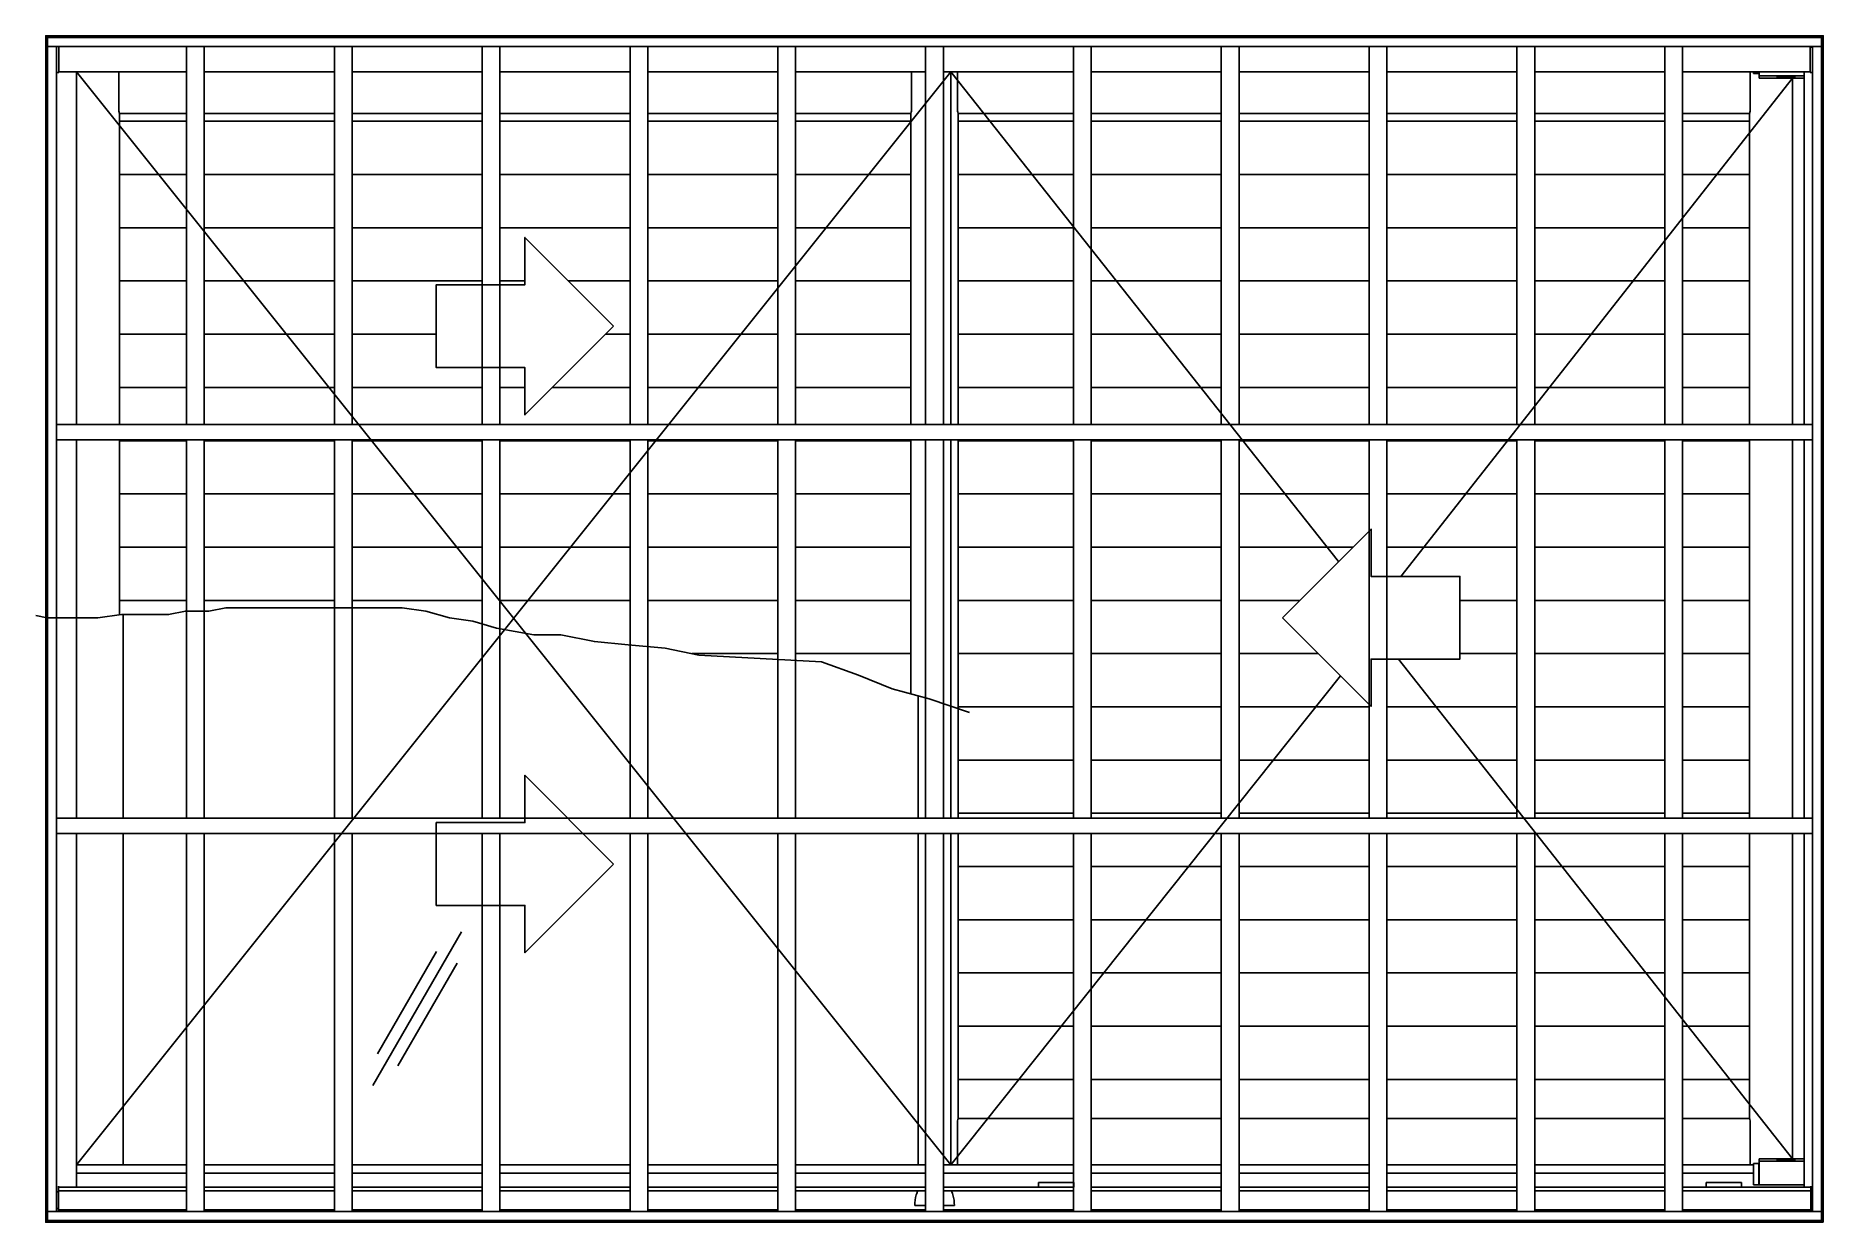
# Model space of a CAD drawing. Header units: millimetres. Extents: x 434.99 to 436.51, y 1059.76 to 1060.77.
import ezdxf

# ---------------------------------------------------------------- set-up
doc = ezdxf.new("R2010")
doc.units = ezdxf.units.MM
doc.header["$LTSCALE"] = 0.5
doc.layers.add('Gravia_Janelas', color=1, linetype='Continuous')

msp = doc.modelspace()

# ---------------------------------------------------------------- linework, layer by layer
at = {"layer": 'Gravia_Janelas'}
for p, q in [((436.5039, 1060.767), (435.0024, 1060.767)), ((435.0024, 1060.767), (435.0024, 1059.7731)), ((435.0024, 1060.7579), (435.0025, 1060.7579)), ((435.0032, 1060.7579), (435.0025, 1060.7579)), ((435.0032, 1060.7579), (435.0035, 1060.7579)), ((435.0039, 1060.7579), (435.0035, 1060.7579)), ((435.0039, 1060.7669), (435.0039, 1060.767)), ((435.0039, 1060.7669), (435.0039, 1060.7662)), ((435.0039, 1060.7659), (435.0039, 1060.7662)), ((435.0039, 1060.7659), (435.0039, 1060.7655)), ((435.0039, 1060.7655), (435.0039, 1059.7655)), ((435.0039, 1060.7655), (435.0043, 1060.7655)), ((435.0039, 1060.7651), (435.0039, 1060.7655)), ((436.5039, 1060.7655), (435.0039, 1060.7655)), ((435.0039, 1060.7651), (435.0039, 1060.7584)), ((435.0039, 1060.7579), (435.0039, 1060.7584)), ((435.0039, 1060.7579), (435.0039, 1059.7731)), ((435.0039, 1060.7579), (435.0043, 1060.7579)), ((435.0111, 1060.7655), (435.0043, 1060.7655)), ((435.011, 1060.7579), (435.0043, 1060.7579)), ((435.011, 1060.7579), (435.0115, 1060.7579)), ((435.0111, 1060.7655), (435.0115, 1060.7655)), ((436.4963, 1060.7655), (435.0115, 1060.7655)), ((436.4963, 1060.7579), (435.0115, 1060.7579)), ((435.0115, 1060.7579), (435.0115, 1059.7731)), ((436.4963, 1060.7579), (435.0115, 1060.7579)), ((435.0115, 1060.7579), (435.0115, 1059.7731)), ((435.0135, 1060.7371), (435.0135, 1060.7579)), ((435.1214, 1060.7579), (435.1214, 1060.4385)), ((435.1364, 1060.7579), (435.1364, 1060.4385)), ((435.2464, 1060.7579), (435.2464, 1060.4385)), ((435.2614, 1060.7579), (435.2614, 1060.4385)), ((435.3714, 1060.7579), (435.3714, 1060.4385)), ((435.3864, 1060.7579), (435.3864, 1060.4385)), ((435.4964, 1060.7579), (435.4964, 1060.4385)), ((435.5114, 1060.7579), (435.5114, 1060.4385)), ((435.6214, 1060.7579), (435.6214, 1060.4385)), ((435.6364, 1060.7579), (435.6364, 1060.4385)), ((435.7464, 1060.7579), (435.7464, 1060.4385)), ((435.7614, 1060.7579), (435.7614, 1060.4385)), ((435.8714, 1060.7579), (435.8714, 1060.4385)), ((435.8864, 1060.7579), (435.8864, 1060.4385)), ((435.9964, 1060.7579), (435.9964, 1060.4385)), ((436.0114, 1060.7579), (436.0114, 1060.4385)), ((436.1214, 1060.7579), (436.1214, 1060.4385)), ((436.1364, 1060.7579), (436.1364, 1060.4385)), ((436.2464, 1060.7579), (436.2464, 1060.4385)), ((436.2614, 1060.7579), (436.2614, 1060.4385)), ((436.3714, 1060.7579), (436.3714, 1060.4385)), ((436.3864, 1060.7579), (436.3864, 1060.4385)), ((436.4943, 1060.7579), (436.4943, 1060.7371)), ((436.4949, 1060.7569), (436.4949, 1060.7579)), ((436.4963, 1060.7579), (436.4963, 1059.7731)), ((436.4963, 1060.7579), (436.4963, 1059.7731)), ((436.4963, 1060.7579), (436.5035, 1060.7579)), ((436.5035, 1060.7655), (436.4967, 1060.7655)), ((436.5035, 1060.7655), (436.5039, 1060.7655)), ((436.5039, 1060.7579), (436.5035, 1060.7579)), ((436.5039, 1060.767), (436.5039, 1060.7669)), ((436.5039, 1060.7662), (436.5039, 1060.7669)), ((436.5039, 1060.7662), (436.5039, 1060.7659)), ((436.5039, 1060.7655), (436.5039, 1060.7659)), ((436.5039, 1060.7655), (436.5039, 1059.7655)), ((436.5039, 1060.7655), (436.5039, 1060.7651)), ((436.5039, 1060.7584), (436.5039, 1060.7651)), ((436.5039, 1060.7584), (436.5039, 1060.7579)), ((436.5039, 1060.7579), (436.5039, 1059.7731)), ((436.5039, 1060.7579), (436.5043, 1060.7579)), ((436.5046, 1060.7579), (436.5043, 1060.7579)), ((436.5046, 1060.7579), (436.5053, 1060.7579)), ((436.5054, 1060.7579), (436.5053, 1060.7579)), ((436.5054, 1060.7579), (436.5054, 1059.764)), ((435.0115, 1060.7358), (435.0135, 1060.7358)), ((435.0135, 1060.7371), (435.0135, 1060.7358)), ((435.0135, 1060.7365), (435.1214, 1060.7365)), ((435.0285, 1060.7365), (435.0285, 1060.4385)), ((435.0285, 1060.7365), (435.7676, 1059.8126)), ((435.0285, 1059.8126), (435.7676, 1060.7365)), ((435.1364, 1060.7365), (435.2464, 1060.7365)), ((435.2614, 1060.7365), (435.3714, 1060.7365)), ((435.3864, 1060.7365), (435.4964, 1060.7365)), ((435.5114, 1060.7365), (435.6214, 1060.7365)), ((435.6364, 1060.7365), (435.7464, 1060.7365)), ((435.7614, 1060.7365), (435.8714, 1060.7365)), ((435.7676, 1060.7365), (436.0956, 1060.3226)), ((435.7676, 1060.7365), (435.7676, 1060.4385)), ((435.8864, 1060.7365), (435.9964, 1060.7365)), ((436.0114, 1060.7365), (436.1214, 1060.7365)), ((436.1364, 1060.7365), (436.2464, 1060.7365)), ((436.4793, 1060.7311), (436.1482, 1060.31)), ((436.2614, 1060.7365), (436.3714, 1060.7365)), ((436.3864, 1060.7365), (436.4943, 1060.7365)), ((436.4463, 1060.7365), (436.4463, 1060.7351)), ((436.4483, 1060.7351), (436.4463, 1060.7351)), ((436.4483, 1060.7351), (436.4508, 1060.7351)), ((436.4508, 1060.7365), (436.4508, 1060.7351)), ((436.4508, 1060.7351), (436.4513, 1060.7351)), ((436.4513, 1060.7331), (436.4513, 1060.7365)), ((436.4513, 1060.7311), (436.4513, 1060.7331)), ((436.4513, 1060.7331), (436.4893, 1060.7331)), ((436.4513, 1060.7311), (436.4658, 1060.7311)), ((436.4658, 1060.7316), (436.4818, 1060.7316)), ((436.4658, 1060.7311), (436.4658, 1060.7316)), ((436.4818, 1060.7316), (436.4658, 1060.7316)), ((436.4658, 1060.7316), (436.4658, 1060.7311)), ((436.4818, 1060.7311), (436.4658, 1060.7311)), ((436.4793, 1060.7311), (436.4793, 1060.4385)), ((436.4818, 1060.7316), (436.4818, 1060.7311)), ((436.4818, 1060.7316), (436.4818, 1060.7311)), ((436.4818, 1060.7311), (436.4893, 1060.7311)), ((436.4893, 1060.7365), (436.4893, 1060.4385)), ((436.4943, 1060.7358), (436.4943, 1060.7371)), ((436.4963, 1060.7358), (436.4943, 1060.7358)), ((435.0648, 1060.4385), (435.0648, 1060.7014)), ((435.7338, 1060.7014), (435.7338, 1060.4385)), ((435.774, 1060.7014), (435.774, 1060.4385)), ((436.443, 1060.4385), (436.443, 1060.7014)), ((435.0648, 1060.6947), (435.1214, 1060.6947)), ((435.1364, 1060.6947), (435.2464, 1060.6947)), ((435.2614, 1060.6947), (435.3714, 1060.6947)), ((435.3864, 1060.6947), (435.4964, 1060.6947)), ((435.5114, 1060.6947), (435.6214, 1060.6947)), ((435.6364, 1060.6947), (435.7338, 1060.6947)), ((435.774, 1060.6947), (435.8714, 1060.6947)), ((435.8864, 1060.6947), (435.9964, 1060.6947)), ((436.0114, 1060.6947), (436.1214, 1060.6947)), ((436.1364, 1060.6947), (436.2464, 1060.6947)), ((436.2614, 1060.6947), (436.3714, 1060.6947)), ((436.3864, 1060.6947), (436.443, 1060.6947)), ((435.0648, 1060.6497), (435.1214, 1060.6497)), ((435.1364, 1060.6497), (435.2464, 1060.6497)), ((435.2614, 1060.6497), (435.3714, 1060.6497)), ((435.3864, 1060.6497), (435.4964, 1060.6497)), ((435.5114, 1060.6497), (435.6214, 1060.6497)), ((435.6364, 1060.6497), (435.7338, 1060.6497)), ((435.774, 1060.6497), (435.8714, 1060.6497)), ((435.8864, 1060.6497), (435.9964, 1060.6497)), ((436.0114, 1060.6497), (436.1214, 1060.6497)), ((436.1364, 1060.6497), (436.2464, 1060.6497)), ((436.2614, 1060.6497), (436.3714, 1060.6497)), ((436.3864, 1060.6497), (436.443, 1060.6497)), ((435.0648, 1060.6047), (435.1214, 1060.6047)), ((435.1364, 1060.6047), (435.2464, 1060.6047)), ((435.2614, 1060.6047), (435.3714, 1060.6047)), ((435.3864, 1060.6047), (435.4964, 1060.6047)), ((435.5114, 1060.6047), (435.6214, 1060.6047)), ((435.6364, 1060.6047), (435.7338, 1060.6047)), ((435.774, 1060.6047), (435.8714, 1060.6047)), ((435.8864, 1060.6047), (435.9964, 1060.6047)), ((436.0114, 1060.6047), (436.1214, 1060.6047)), ((436.1364, 1060.6047), (436.2464, 1060.6047)), ((436.2614, 1060.6047), (436.3714, 1060.6047)), ((436.3864, 1060.6047), (436.443, 1060.6047)), ((435.0648, 1060.5597), (435.1214, 1060.5597)), ((435.1364, 1060.5597), (435.2464, 1060.5597)), ((435.2614, 1060.5597), (435.3714, 1060.5597)), ((435.3864, 1060.5597), (435.4075, 1060.5597)), ((435.4443, 1060.5597), (435.4964, 1060.5597)), ((435.5114, 1060.5597), (435.6214, 1060.5597)), ((435.6364, 1060.5597), (435.7338, 1060.5597)), ((435.774, 1060.5597), (435.8714, 1060.5597)), ((435.8864, 1060.5597), (435.9964, 1060.5597)), ((436.0114, 1060.5597), (436.1214, 1060.5597)), ((436.1364, 1060.5597), (436.2464, 1060.5597)), ((436.2614, 1060.5597), (436.3714, 1060.5597)), ((436.3864, 1060.5597), (436.443, 1060.5597)), ((435.0648, 1060.5147), (435.1214, 1060.5147)), ((435.1364, 1060.5147), (435.2464, 1060.5147)), ((435.2614, 1060.5147), (435.3325, 1060.5147)), ((435.4756, 1060.5147), (435.4964, 1060.5147)), ((435.5114, 1060.5147), (435.6214, 1060.5147)), ((435.6364, 1060.5147), (435.7338, 1060.5147)), ((435.774, 1060.5147), (435.8714, 1060.5147)), ((435.8864, 1060.5147), (435.9964, 1060.5147)), ((436.0114, 1060.5147), (436.1214, 1060.5147)), ((436.1364, 1060.5147), (436.2464, 1060.5147)), ((436.2614, 1060.5147), (436.3714, 1060.5147)), ((436.3864, 1060.5147), (436.443, 1060.5147)), ((435.0648, 1060.4697), (435.1214, 1060.4697)), ((435.1364, 1060.4697), (435.2464, 1060.4697)), ((435.2614, 1060.4697), (435.3714, 1060.4697)), ((435.3864, 1060.4697), (435.4075, 1060.4697)), ((435.4306, 1060.4697), (435.4964, 1060.4697)), ((435.5114, 1060.4697), (435.6214, 1060.4697)), ((435.6364, 1060.4697), (435.7338, 1060.4697)), ((435.774, 1060.4697), (435.8714, 1060.4697)), ((435.8864, 1060.4697), (435.9964, 1060.4697)), ((436.0114, 1060.4697), (436.1214, 1060.4697)), ((436.1364, 1060.4697), (436.2464, 1060.4697)), ((436.2614, 1060.4697), (436.3714, 1060.4697)), ((436.3864, 1060.4697), (436.443, 1060.4697)), ((436.4963, 1060.4385), (435.0115, 1060.4385)), ((435.0115, 1060.4253), (436.4963, 1060.4253)), ((435.0285, 1060.4253), (435.0285, 1060.1057)), ((435.0648, 1060.2775), (435.0648, 1060.4253)), ((435.0648, 1060.4247), (435.1214, 1060.4247)), ((435.1214, 1060.4253), (435.1214, 1060.1057)), ((435.1364, 1060.4253), (435.1364, 1060.1057)), ((435.1364, 1060.4247), (435.2464, 1060.4247)), ((435.2464, 1060.4253), (435.2464, 1060.1057)), ((435.2614, 1060.4253), (435.2614, 1060.1057)), ((435.2614, 1060.4247), (435.3714, 1060.4247)), ((435.3714, 1060.4253), (435.3714, 1060.1057)), ((435.3864, 1060.4253), (435.3864, 1060.1057)), ((435.3864, 1060.4247), (435.4964, 1060.4247)), ((435.4964, 1060.4253), (435.4964, 1060.1057)), ((435.5114, 1060.4253), (435.5114, 1060.1057)), ((435.5114, 1060.4247), (435.6214, 1060.4247)), ((435.6214, 1060.4253), (435.6214, 1060.1057)), ((435.6364, 1060.4253), (435.6364, 1060.1057)), ((435.6364, 1060.4247), (435.7338, 1060.4247)), ((435.7338, 1060.4253), (435.7338, 1060.2106)), ((435.7464, 1060.4253), (435.7464, 1060.1057)), ((435.7614, 1060.4253), (435.7614, 1060.1057)), ((435.7676, 1060.4253), (435.7676, 1060.1057)), ((435.774, 1060.4253), (435.774, 1060.1057)), ((435.774, 1060.4247), (435.8714, 1060.4247)), ((435.8714, 1060.4253), (435.8714, 1060.1057)), ((435.8864, 1060.4253), (435.8864, 1060.1057)), ((435.8864, 1060.4247), (435.9964, 1060.4247)), ((435.9964, 1060.4253), (435.9964, 1060.1057)), ((436.0114, 1060.4253), (436.0114, 1060.1057)), ((436.0114, 1060.4247), (436.1214, 1060.4247)), ((436.1214, 1060.4253), (436.1214, 1060.1057)), ((436.1364, 1060.4253), (436.1364, 1060.1057)), ((436.1364, 1060.4247), (436.2464, 1060.4247)), ((436.2464, 1060.4253), (436.2464, 1060.1057)), ((436.2614, 1060.4253), (436.2614, 1060.1057)), ((436.2614, 1060.4247), (436.3714, 1060.4247)), ((436.3714, 1060.4253), (436.3714, 1060.1057)), ((436.3864, 1060.4253), (436.3864, 1060.1057)), ((436.3864, 1060.4247), (436.443, 1060.4247)), ((436.443, 1060.1057), (436.443, 1060.4253)), ((436.4793, 1060.4253), (436.4793, 1060.1057)), ((436.4893, 1060.4253), (436.4893, 1060.1057)), ((435.0648, 1060.3797), (435.1214, 1060.3797)), ((435.1364, 1060.3797), (435.2464, 1060.3797)), ((435.2614, 1060.3797), (435.3714, 1060.3797)), ((435.3864, 1060.3797), (435.4964, 1060.3797)), ((435.5114, 1060.3797), (435.6214, 1060.3797)), ((435.6364, 1060.3797), (435.7338, 1060.3797)), ((435.774, 1060.3797), (435.8714, 1060.3797)), ((435.8864, 1060.3797), (435.9964, 1060.3797)), ((436.0114, 1060.3797), (436.1214, 1060.3797)), ((436.1364, 1060.3797), (436.2464, 1060.3797)), ((436.2614, 1060.3797), (436.3714, 1060.3797)), ((436.3864, 1060.3797), (436.443, 1060.3797)), ((435.0648, 1060.3347), (435.1214, 1060.3347)), ((435.1364, 1060.3347), (435.2464, 1060.3347)), ((435.2614, 1060.3347), (435.3714, 1060.3347)), ((435.3864, 1060.3347), (435.4964, 1060.3347)), ((435.5114, 1060.3347), (435.6214, 1060.3347)), ((435.6364, 1060.3347), (435.7338, 1060.3347)), ((435.774, 1060.3347), (435.8714, 1060.3347)), ((435.8864, 1060.3347), (435.9964, 1060.3347)), ((436.0114, 1060.3347), (436.1077, 1060.3347)), ((436.1364, 1060.3347), (436.2464, 1060.3347)), ((436.2614, 1060.3347), (436.3714, 1060.3347)), ((436.3864, 1060.3347), (436.443, 1060.3347)), ((435.0648, 1060.2897), (435.1214, 1060.2897)), ((435.1364, 1060.2897), (435.2464, 1060.2897)), ((435.2614, 1060.2897), (435.3714, 1060.2897)), ((435.3864, 1060.2897), (435.4964, 1060.2897)), ((435.5114, 1060.2897), (435.6214, 1060.2897)), ((435.6364, 1060.2897), (435.7338, 1060.2897)), ((435.774, 1060.2897), (435.8714, 1060.2897)), ((435.8864, 1060.2897), (435.9964, 1060.2897)), ((436.0114, 1060.2897), (436.0627, 1060.2897)), ((436.1981, 1060.2897), (436.2464, 1060.2897)), ((436.2614, 1060.2897), (436.3714, 1060.2897)), ((436.3864, 1060.2897), (436.443, 1060.2897)), ((435.0678, 1060.2777), (435.0678, 1060.1057)), ((435.5486, 1060.2447), (435.6214, 1060.2447)), ((435.6364, 1060.2447), (435.7338, 1060.2447)), ((435.774, 1060.2447), (435.8714, 1060.2447)), ((435.8864, 1060.2447), (435.9964, 1060.2447)), ((436.0114, 1060.2447), (436.0784, 1060.2447)), ((436.1981, 1060.2447), (436.2464, 1060.2447)), ((436.2614, 1060.2447), (436.3714, 1060.2447)), ((436.3864, 1060.2447), (436.443, 1060.2447)), ((436.1461, 1060.24), (436.4793, 1059.8176)), ((436.0971, 1060.226), (435.7676, 1059.8126)), ((435.74, 1060.209), (435.74, 1060.1057)), ((435.774, 1060.1997), (435.8714, 1060.1997)), ((435.8864, 1060.1997), (435.9964, 1060.1997)), ((436.0114, 1060.1997), (436.1214, 1060.1997)), ((436.1364, 1060.1997), (436.2464, 1060.1997)), ((436.2614, 1060.1997), (436.3714, 1060.1997)), ((436.3864, 1060.1997), (436.443, 1060.1997)), ((435.774, 1060.1547), (435.8714, 1060.1547)), ((435.8864, 1060.1547), (435.9964, 1060.1547)), ((436.0114, 1060.1547), (436.1214, 1060.1547)), ((436.1364, 1060.1547), (436.2464, 1060.1547)), ((436.2614, 1060.1547), (436.3714, 1060.1547)), ((436.3864, 1060.1547), (436.443, 1060.1547)), ((436.4963, 1060.1057), (435.0115, 1060.1057)), ((435.774, 1060.1097), (435.8714, 1060.1097)), ((435.8864, 1060.1097), (435.9964, 1060.1097)), ((436.0114, 1060.1097), (436.1214, 1060.1097)), ((436.1364, 1060.1097), (436.2464, 1060.1097)), ((436.2614, 1060.1097), (436.3714, 1060.1097)), ((436.3864, 1060.1097), (436.443, 1060.1097)), ((435.0115, 1060.0925), (436.4963, 1060.0925)), ((435.0285, 1060.0925), (435.0285, 1059.7936)), ((435.0678, 1060.0925), (435.0678, 1059.8126)), ((435.1214, 1060.0925), (435.1214, 1059.7731)), ((435.1364, 1060.0925), (435.1364, 1059.7731)), ((435.2464, 1060.0925), (435.2464, 1059.7731)), ((435.2614, 1060.0925), (435.2614, 1059.7731)), ((435.3714, 1060.0925), (435.3714, 1059.7731)), ((435.3864, 1060.0925), (435.3864, 1059.7731)), ((435.4964, 1060.0925), (435.4964, 1059.7731)), ((435.5114, 1060.0925), (435.5114, 1059.7731)), ((435.6214, 1060.0925), (435.6214, 1059.7731)), ((435.6364, 1060.0925), (435.6364, 1059.7731)), ((435.74, 1060.0925), (435.74, 1059.8126)), ((435.7464, 1060.0925), (435.7464, 1059.7731)), ((435.7614, 1060.0925), (435.7614, 1059.7731)), ((435.7676, 1060.0925), (435.7676, 1059.8126)), ((435.774, 1060.0925), (435.774, 1059.8517)), ((435.8714, 1060.0925), (435.8714, 1059.7731)), ((435.8864, 1060.0925), (435.8864, 1059.7731)), ((435.9964, 1060.0925), (435.9964, 1059.7731)), ((436.0114, 1060.0925), (436.0114, 1059.7731)), ((436.1214, 1060.0925), (436.1214, 1059.7731)), ((436.1364, 1060.0925), (436.1364, 1059.7731)), ((436.2464, 1060.0925), (436.2464, 1059.7731)), ((436.2614, 1060.0925), (436.2614, 1059.7731)), ((436.3714, 1060.0925), (436.3714, 1059.7731)), ((436.3864, 1060.0925), (436.3864, 1059.7731)), ((436.443, 1059.8517), (436.443, 1060.0925)), ((436.4793, 1060.0925), (436.4793, 1059.8176)), ((436.4893, 1060.0925), (436.4893, 1059.7936)), ((435.774, 1060.0647), (435.8714, 1060.0647)), ((435.8864, 1060.0647), (435.9964, 1060.0647)), ((436.0114, 1060.0647), (436.1214, 1060.0647)), ((436.1364, 1060.0647), (436.2464, 1060.0647)), ((436.2614, 1060.0647), (436.3714, 1060.0647)), ((436.3864, 1060.0647), (436.443, 1060.0647)), ((435.774, 1060.0197), (435.8714, 1060.0197)), ((435.8864, 1060.0197), (435.9964, 1060.0197)), ((436.0114, 1060.0197), (436.1214, 1060.0197)), ((436.1364, 1060.0197), (436.2464, 1060.0197)), ((436.2614, 1060.0197), (436.3714, 1060.0197)), ((436.3864, 1060.0197), (436.443, 1060.0197)), ((435.354, 1060.0095), (435.279, 1059.8796)), ((435.3329, 1059.9929), (435.2829, 1059.9063)), ((435.3502, 1059.9829), (435.3002, 1059.8963)), ((435.774, 1059.9747), (435.8714, 1059.9747)), ((435.8864, 1059.9747), (435.9964, 1059.9747)), ((436.0114, 1059.9747), (436.1214, 1059.9747)), ((436.1364, 1059.9747), (436.2464, 1059.9747)), ((436.2614, 1059.9747), (436.3714, 1059.9747)), ((436.3864, 1059.9747), (436.443, 1059.9747)), ((435.774, 1059.9297), (435.8714, 1059.9297)), ((435.8864, 1059.9297), (435.9964, 1059.9297)), ((436.0114, 1059.9297), (436.1214, 1059.9297)), ((436.1364, 1059.9297), (436.2464, 1059.9297)), ((436.2614, 1059.9297), (436.3714, 1059.9297)), ((436.3864, 1059.9297), (436.443, 1059.9297)), ((435.774, 1059.8847), (435.8714, 1059.8847)), ((435.8864, 1059.8847), (435.9964, 1059.8847)), ((436.0114, 1059.8847), (436.1214, 1059.8847)), ((436.1364, 1059.8847), (436.2464, 1059.8847)), ((436.2614, 1059.8847), (436.3714, 1059.8847)), ((436.3864, 1059.8847), (436.443, 1059.8847)), ((435.0285, 1059.8126), (435.1214, 1059.8126)), ((435.0285, 1059.8056), (435.1214, 1059.8056)), ((435.1364, 1059.8126), (435.2464, 1059.8126)), ((435.1364, 1059.8056), (435.2464, 1059.8056)), ((435.2614, 1059.8126), (435.3714, 1059.8126)), ((435.2614, 1059.8056), (435.3714, 1059.8056)), ((435.3864, 1059.8126), (435.4964, 1059.8126)), ((435.3864, 1059.8056), (435.4964, 1059.8056)), ((435.5114, 1059.8126), (435.6214, 1059.8126)), ((435.5114, 1059.8056), (435.6214, 1059.8056)), ((435.6364, 1059.8126), (435.7464, 1059.8126)), ((435.6364, 1059.8056), (435.7464, 1059.8056)), ((435.7614, 1059.8126), (435.8714, 1059.8126)), ((435.7614, 1059.8056), (435.8714, 1059.8056)), ((435.7676, 1059.8126), (435.8714, 1059.8126)), ((435.8864, 1059.8126), (435.9964, 1059.8126)), ((435.8864, 1059.8126), (435.9964, 1059.8126)), ((435.8864, 1059.8056), (435.9964, 1059.8056)), ((436.0114, 1059.8126), (436.1214, 1059.8126)), ((436.0114, 1059.8126), (436.1214, 1059.8126)), ((436.0114, 1059.8056), (436.1214, 1059.8056)), ((436.1364, 1059.8126), (436.2464, 1059.8126)), ((436.1364, 1059.8126), (436.2464, 1059.8126)), ((436.1364, 1059.8056), (436.2464, 1059.8056)), ((436.2614, 1059.8126), (436.3714, 1059.8126)), ((436.2614, 1059.8126), (436.3714, 1059.8126)), ((436.2614, 1059.8056), (436.3714, 1059.8056)), ((436.3864, 1059.8126), (436.4463, 1059.8126)), ((436.3864, 1059.8126), (436.4463, 1059.8126)), ((436.3864, 1059.8056), (436.4463, 1059.8056)), ((436.4463, 1059.8136), (436.4463, 1059.7956)), ((436.4463, 1059.8136), (436.4483, 1059.8136)), ((436.4508, 1059.8136), (436.4483, 1059.8136)), ((436.4513, 1059.8136), (436.4508, 1059.8136)), ((436.4508, 1059.7956), (436.4508, 1059.8136)), ((436.4513, 1059.8176), (436.4513, 1059.8156)), ((436.4658, 1059.8176), (436.4513, 1059.8176)), ((436.4513, 1059.8156), (436.4513, 1059.7956)), ((436.4893, 1059.8156), (436.4513, 1059.8156)), ((436.4658, 1059.8171), (436.4658, 1059.8176)), ((436.4658, 1059.8176), (436.4818, 1059.8176)), ((436.4658, 1059.8171), (436.4658, 1059.8176)), ((436.4818, 1059.8171), (436.4658, 1059.8171)), ((436.4658, 1059.8171), (436.4818, 1059.8171)), ((436.4893, 1059.8176), (436.4818, 1059.8176)), ((436.4818, 1059.8176), (436.4818, 1059.8171)), ((436.4818, 1059.8171), (436.4818, 1059.8176)), ((435.0115, 1059.7896), (435.013, 1059.7896)), ((435.013, 1059.7945), (435.013, 1059.7913)), ((435.013, 1059.7936), (435.0273, 1059.7936)), ((435.013, 1059.7913), (435.013, 1059.7896)), ((435.013, 1059.7906), (435.1214, 1059.7906)), ((435.013, 1059.7756), (435.013, 1059.7896)), ((435.0284, 1059.7936), (435.0273, 1059.7936)), ((435.0284, 1059.7936), (435.1214, 1059.7936)), ((435.1364, 1059.7936), (435.2464, 1059.7936)), ((435.1364, 1059.7906), (435.2464, 1059.7906)), ((435.2614, 1059.7936), (435.3714, 1059.7936)), ((435.2614, 1059.7906), (435.3714, 1059.7906)), ((435.3864, 1059.7936), (435.4964, 1059.7936)), ((435.3864, 1059.7906), (435.4964, 1059.7906)), ((435.5114, 1059.7936), (435.6214, 1059.7936)), ((435.5114, 1059.7906), (435.6214, 1059.7906)), ((435.6364, 1059.7936), (435.7464, 1059.7936)), ((435.6364, 1059.7906), (435.7464, 1059.7906)), ((435.7614, 1059.7936), (435.8714, 1059.7936)), ((435.7614, 1059.7906), (435.8714, 1059.7906)), ((435.8418, 1059.794), (435.8418, 1059.7976)), ((435.8418, 1059.7976), (435.8714, 1059.7976)), ((435.8418, 1059.7936), (435.8418, 1059.794)), ((435.8718, 1059.7976), (435.8718, 1059.794)), ((435.8718, 1059.794), (435.8718, 1059.7936)), ((435.8864, 1059.7936), (435.9964, 1059.7936)), ((435.8864, 1059.7906), (435.9964, 1059.7906)), ((436.0114, 1059.7936), (436.1214, 1059.7936)), ((436.0114, 1059.7906), (436.1214, 1059.7906)), ((436.1364, 1059.7936), (436.2464, 1059.7936)), ((436.1364, 1059.7906), (436.2464, 1059.7906)), ((436.2614, 1059.7936), (436.3714, 1059.7936)), ((436.2614, 1059.7906), (436.3714, 1059.7906)), ((436.3864, 1059.7936), (436.4893, 1059.7936)), ((436.3864, 1059.7906), (436.4948, 1059.7906)), ((436.4063, 1059.794), (436.4063, 1059.7976)), ((436.4063, 1059.7976), (436.4363, 1059.7976)), ((436.4063, 1059.7936), (436.4063, 1059.794)), ((436.4363, 1059.7976), (436.4363, 1059.794)), ((436.4363, 1059.794), (436.4363, 1059.7936)), ((436.4483, 1059.7956), (436.4463, 1059.7956)), ((436.4483, 1059.7956), (436.4508, 1059.7956)), ((436.4508, 1059.7956), (436.4513, 1059.7956)), ((436.4893, 1059.7956), (436.4513, 1059.7956)), ((436.4899, 1059.7936), (436.4893, 1059.7936)), ((436.4899, 1059.7936), (436.4948, 1059.7936)), ((436.4948, 1059.7913), (436.4948, 1059.7945)), ((436.4948, 1059.7896), (436.4948, 1059.7913)), ((436.4948, 1059.7896), (436.4948, 1059.7756)), ((436.4948, 1059.7896), (436.4963, 1059.7896)), ((435.0115, 1059.7756), (435.013, 1059.7756)), ((435.013, 1059.7756), (435.013, 1059.7746)), ((435.013, 1059.7746), (435.1214, 1059.7746)), ((435.013, 1059.7731), (435.013, 1059.7746)), ((435.1364, 1059.7746), (435.2464, 1059.7746)), ((435.2614, 1059.7746), (435.3714, 1059.7746)), ((435.3864, 1059.7746), (435.4964, 1059.7746)), ((435.5114, 1059.7746), (435.6214, 1059.7746)), ((435.6364, 1059.7746), (435.7464, 1059.7746)), ((435.7385, 1059.7781), (435.7372, 1059.7781)), ((435.7385, 1059.7781), (435.7397, 1059.7781)), ((435.7464, 1059.7781), (435.7397, 1059.7781)), ((435.7681, 1059.7781), (435.7614, 1059.7781)), ((435.7614, 1059.7746), (435.8714, 1059.7746)), ((435.7681, 1059.7781), (435.7693, 1059.7781)), ((435.7707, 1059.7781), (435.7693, 1059.7781)), ((435.8864, 1059.7746), (435.9964, 1059.7746)), ((436.0114, 1059.7746), (436.1214, 1059.7746)), ((436.1364, 1059.7746), (436.2464, 1059.7746)), ((436.2614, 1059.7746), (436.3714, 1059.7746)), ((436.3864, 1059.7746), (436.4948, 1059.7746)), ((436.4948, 1059.7746), (436.4948, 1059.7756)), ((436.4948, 1059.7756), (436.4963, 1059.7756)), ((436.4948, 1059.7746), (436.4948, 1059.7731)), ((435.0025, 1059.7731), (435.0024, 1059.7731)), ((435.0025, 1059.7731), (435.0032, 1059.7731)), ((435.0035, 1059.7731), (435.0032, 1059.7731)), ((435.0035, 1059.7731), (435.0039, 1059.7731)), ((435.0039, 1059.7726), (435.0039, 1059.7731)), ((435.0043, 1059.7731), (435.0039, 1059.7731)), ((435.0039, 1059.7726), (435.0039, 1059.7659)), ((435.0039, 1059.7655), (435.0039, 1059.7659)), ((435.0043, 1059.7655), (435.0039, 1059.7655)), ((435.0039, 1059.7655), (436.5039, 1059.7655)), ((435.0039, 1059.7655), (435.0039, 1059.7651)), ((435.0039, 1059.7648), (435.0039, 1059.7651)), ((435.0039, 1059.7648), (435.0039, 1059.7641)), ((435.0039, 1059.764), (435.0039, 1059.7641)), ((435.0039, 1059.764), (436.5054, 1059.764)), ((435.0043, 1059.7731), (435.011, 1059.7731)), ((435.0043, 1059.7655), (435.0111, 1059.7655)), ((435.0115, 1059.7731), (435.011, 1059.7731)), ((435.0115, 1059.7655), (435.0111, 1059.7655)), ((435.0115, 1059.7731), (436.4963, 1059.7731)), ((435.0115, 1059.7731), (436.4963, 1059.7731)), ((435.0115, 1059.7655), (436.4963, 1059.7655)), ((436.5035, 1059.7731), (436.4963, 1059.7731)), ((436.4967, 1059.7655), (436.5035, 1059.7655)), ((436.5035, 1059.7731), (436.5039, 1059.7731)), ((436.5039, 1059.7655), (436.5035, 1059.7655)), ((436.5039, 1059.7731), (436.5039, 1059.7726)), ((436.5043, 1059.7731), (436.5039, 1059.7731)), ((436.5039, 1059.7659), (436.5039, 1059.7726)), ((436.5039, 1059.7659), (436.5039, 1059.7655)), ((436.5039, 1059.7651), (436.5039, 1059.7655)), ((436.5039, 1059.7651), (436.5039, 1059.7648)), ((436.5039, 1059.7641), (436.5039, 1059.7648)), ((436.5039, 1059.7641), (436.5039, 1059.764)), ((436.5043, 1059.7731), (436.5046, 1059.7731)), ((436.5053, 1059.7731), (436.5046, 1059.7731)), ((436.5053, 1059.7731), (436.5054, 1059.7731))]:
    msp.add_line(p, q, dxfattribs=at)
at = {"layer": 'Gravia_Janelas', "color": 2}
msp.add_lwpolyline([(436.5054, 1059.764), (435.0024, 1059.764), (435.0024, 1060.767), (436.5054, 1060.767)], close=True, dxfattribs=at)
at = {"layer": 'Gravia_Janelas', "flags": 128}
for points in [[(435.0641, 1060.7365), (435.0641, 1060.7033), (435.0644, 1060.7023), (435.0644, 1060.7023), (435.0645, 1060.7022), (435.0645, 1060.7022), (435.0645, 1060.7021), (435.0645, 1060.7021), (435.0647, 1060.7014), (435.1214, 1060.7014)], [(435.6364, 1060.7014), (435.7339, 1060.7014), (435.7339, 1060.7014), (435.7339, 1060.7015), (435.7339, 1060.7015), (435.7339, 1060.7015), (435.7339, 1060.7016), (435.7339, 1060.7016), (435.7339, 1060.7016), (435.734, 1060.7017), (435.734, 1060.7017), (435.734, 1060.7017), (435.734, 1060.7018), (435.734, 1060.7018), (435.734, 1060.7019), (435.734, 1060.7019), (435.7341, 1060.702), (435.7341, 1060.702), (435.7341, 1060.702), (435.7341, 1060.7021), (435.7341, 1060.7021), (435.7341, 1060.7022), (435.7342, 1060.7022), (435.7342, 1060.7023), (435.7342, 1060.7023), (435.7345, 1060.7033), (435.7345, 1060.7365)], [(435.8714, 1060.7014), (435.7739, 1060.7014), (435.7738, 1060.7019), (435.7738, 1060.7019), (435.7737, 1060.702), (435.7737, 1060.702), (435.7737, 1060.702), (435.7737, 1060.7021), (435.7737, 1060.7021), (435.7737, 1060.7022), (435.7737, 1060.7022), (435.7736, 1060.7023), (435.7736, 1060.7023), (435.7733, 1060.7033), (435.7733, 1060.7365)], [(436.4437, 1060.7365), (436.4437, 1060.7033), (436.4434, 1060.7023), (436.4434, 1060.7023), (436.4434, 1060.7022), (436.4433, 1060.7022), (436.4433, 1060.7021), (436.4433, 1060.7021), (436.4433, 1060.702), (436.4433, 1060.702), (436.4433, 1060.702), (436.4432, 1060.7019), (436.4432, 1060.7019), (436.4432, 1060.7018), (436.4432, 1060.7018), (436.4432, 1060.7017), (436.4432, 1060.7017), (436.4432, 1060.7017), (436.4431, 1060.7016), (436.4431, 1060.7016), (436.4431, 1060.7016), (436.4431, 1060.7015), (436.4431, 1060.7015), (436.4431, 1060.7015), (436.4431, 1060.7014), (436.4431, 1060.7014), (436.3864, 1060.7014)], [(435.1364, 1060.7014), (435.2464, 1060.7014)], [(435.2614, 1060.7014), (435.3714, 1060.7014)], [(435.3864, 1060.7014), (435.4964, 1060.7014)], [(435.5114, 1060.7014), (435.6214, 1060.7014)], [(435.9964, 1060.7014), (435.8864, 1060.7014)], [(436.1214, 1060.7014), (436.0114, 1060.7014)], [(436.2464, 1060.7014), (436.1364, 1060.7014)], [(436.3714, 1060.7014), (436.2614, 1060.7014)], [(435.7733, 1059.8126), (435.7733, 1059.8498), (435.7736, 1059.8508), (435.7736, 1059.8508), (435.7737, 1059.8509), (435.7737, 1059.8509), (435.7737, 1059.851), (435.7737, 1059.851), (435.7737, 1059.8511), (435.7737, 1059.8511), (435.7737, 1059.8511), (435.7738, 1059.8512), (435.7738, 1059.8512), (435.7738, 1059.8513), (435.7738, 1059.8513), (435.7738, 1059.8513), (435.7738, 1059.8514), (435.7738, 1059.8514), (435.7739, 1059.8515), (435.7739, 1059.8515), (435.7739, 1059.8515), (435.7739, 1059.8516), (435.7739, 1059.8516), (435.7739, 1059.8516), (435.7739, 1059.8517), (435.7739, 1059.8517), (435.8714, 1059.8517)], [(435.8864, 1059.8517), (435.9964, 1059.8517)], [(436.0114, 1059.8517), (436.1214, 1059.8517)], [(436.1364, 1059.8517), (436.2464, 1059.8517)], [(436.2614, 1059.8517), (436.3714, 1059.8517)], [(436.3864, 1059.8517), (436.4431, 1059.8517), (436.4432, 1059.8513), (436.4432, 1059.8512), (436.4432, 1059.8512), (436.4433, 1059.8511), (436.4433, 1059.8511), (436.4433, 1059.8511), (436.4433, 1059.851), (436.4433, 1059.851), (436.4433, 1059.8509), (436.4434, 1059.8509), (436.4434, 1059.8508), (436.4434, 1059.8508), (436.4437, 1059.8498), (436.4437, 1059.8126)], [(435.7392, 1059.7895), (435.7393, 1059.7896), (435.7393, 1059.7896), (435.7393, 1059.7897), (435.7394, 1059.7898), (435.7394, 1059.7898), (435.7394, 1059.7899), (435.7395, 1059.7899), (435.7395, 1059.79), (435.7395, 1059.79), (435.7396, 1059.7901), (435.7396, 1059.7901), (435.7397, 1059.7902), (435.7397, 1059.7902), (435.7397, 1059.7903), (435.7398, 1059.7903), (435.7398, 1059.7904), (435.7399, 1059.7904), (435.7399, 1059.7904), (435.7399, 1059.7905), (435.74, 1059.7905), (435.74, 1059.7906), (435.7401, 1059.7906), (435.7401, 1059.7906), (435.7402, 1059.7906)], [(435.7392, 1059.7892), (435.7392, 1059.7893), (435.7392, 1059.7893), (435.7392, 1059.7893), (435.7392, 1059.7893), (435.7392, 1059.7893), (435.7392, 1059.7893), (435.7392, 1059.7893), (435.7392, 1059.7893), (435.7392, 1059.7893), (435.7392, 1059.7893), (435.7392, 1059.7894), (435.7392, 1059.7894), (435.7392, 1059.7894), (435.7392, 1059.7894), (435.7392, 1059.7894), (435.7392, 1059.7894), (435.7392, 1059.7894), (435.7392, 1059.7894), (435.7392, 1059.7894), (435.7392, 1059.7894), (435.7392, 1059.7895), (435.7392, 1059.7895), (435.7392, 1059.7895), (435.7392, 1059.7895)], [(435.7677, 1059.7906), (435.7677, 1059.7906), (435.7677, 1059.7906), (435.7678, 1059.7906), (435.7678, 1059.7905), (435.7679, 1059.7905), (435.7679, 1059.7904), (435.7679, 1059.7904), (435.768, 1059.7904), (435.768, 1059.7903), (435.7681, 1059.7903), (435.7681, 1059.7902), (435.7681, 1059.7902), (435.7682, 1059.7901), (435.7682, 1059.7901), (435.7683, 1059.79), (435.7683, 1059.79), (435.7683, 1059.7899), (435.7684, 1059.7899), (435.7684, 1059.7898), (435.7684, 1059.7898), (435.7685, 1059.7897), (435.7685, 1059.7896), (435.7685, 1059.7896), (435.7686, 1059.7895)], [(435.7686, 1059.7895), (435.7686, 1059.7895), (435.7686, 1059.7895), (435.7686, 1059.7895), (435.7686, 1059.7894), (435.7686, 1059.7894), (435.7686, 1059.7894), (435.7686, 1059.7894), (435.7686, 1059.7894), (435.7686, 1059.7894), (435.7686, 1059.7894), (435.7686, 1059.7894), (435.7686, 1059.7894), (435.7686, 1059.7894), (435.7686, 1059.7893), (435.7686, 1059.7893), (435.7686, 1059.7893), (435.7686, 1059.7893), (435.7686, 1059.7893), (435.7686, 1059.7893), (435.7686, 1059.7893), (435.7686, 1059.7893), (435.7686, 1059.7893), (435.7686, 1059.7893), (435.7686, 1059.7892)]]:
    msp.add_lwpolyline(points, dxfattribs=at)
at = {"layer": 'Gravia_Janelas'}
for points in [[(435.4825, 1060.5215), (435.4075, 1060.4465), (435.4075, 1060.4865), (435.3325, 1060.4865), (435.3325, 1060.5565), (435.4075, 1060.5565), (435.4075, 1060.5965), (435.4825, 1060.5215)], [(436.0481, 1060.275), (436.1231, 1060.35), (436.1231, 1060.31), (436.1981, 1060.31), (436.1981, 1060.24), (436.1231, 1060.24), (436.1231, 1060.2), (436.0481, 1060.275)], [(435.4825, 1060.0668), (435.4075, 1060.1418), (435.4075, 1060.1018), (435.3325, 1060.1018), (435.3325, 1060.0318), (435.4075, 1060.0318), (435.4075, 1059.9918), (435.4825, 1060.0668)]]:
    msp.add_lwpolyline(points, close=True, dxfattribs=at)
msp.add_lwpolyline([(435.7836, 1060.195), (435.7494, 1060.2064), (435.718, 1060.215), (435.6895, 1060.2264), (435.6582, 1060.2378), (435.5547, 1060.2435), (435.5261, 1060.2492), (435.4948, 1060.252), (435.4663, 1060.2549), (435.4378, 1060.2606), (435.415, 1060.2606), (435.3836, 1060.2663), (435.3636, 1060.272), (435.3437, 1060.2749), (435.3237, 1060.2806), (435.3038, 1060.2834), (435.2895, 1060.2834), (435.2753, 1060.2834), (435.261, 1060.2834), (435.2468, 1060.2834), (435.1547, 1060.2834), (435.1404, 1060.2806), (435.1204, 1060.2806), (435.1062, 1060.2777), (435.0919, 1060.2777), (435.0663, 1060.2777), (435.0463, 1060.2749), (435.0235, 1060.2749), (435.0036, 1060.2749), (434.9939, 1060.277)], dxfattribs=at)
for centre, start, end in [((435.7692, 1059.7781), 159.6191, 163.6817), ((435.7387, 1059.7781), 16.3183, 20.3809), ((435.7692, 1059.7781), 163.6817, 180), ((435.7387, 1059.7781), 0, 16.3183)]:
    msp.add_arc(centre, 0.032, start, end, dxfattribs=at)

doc.saveas('drawing.dxf')
